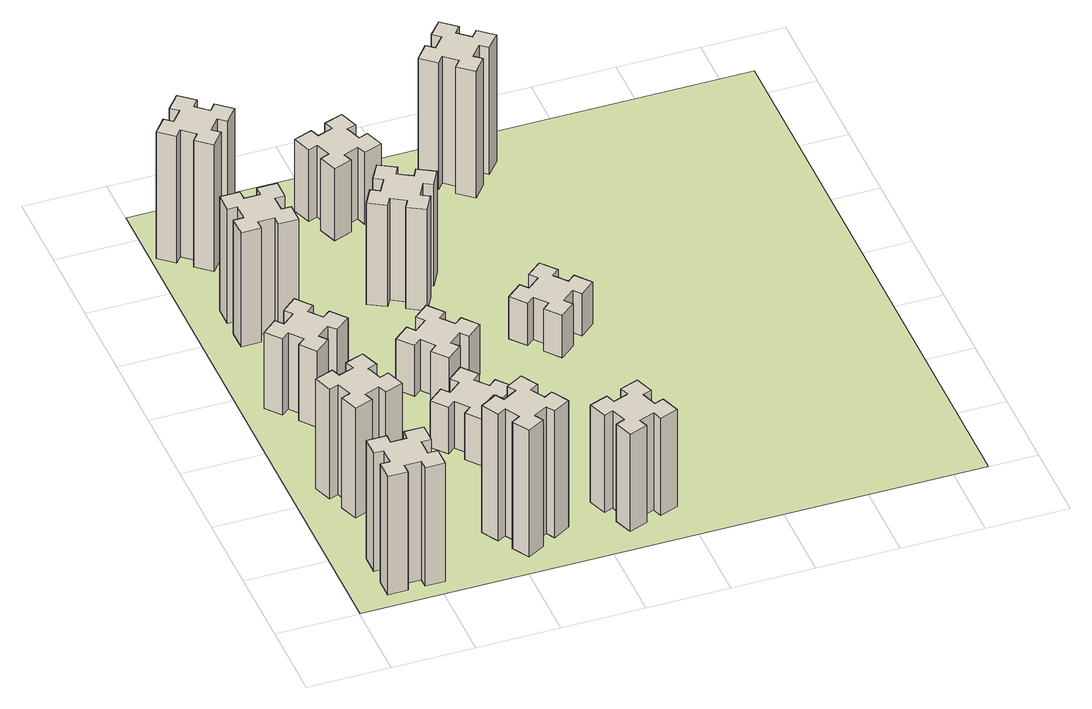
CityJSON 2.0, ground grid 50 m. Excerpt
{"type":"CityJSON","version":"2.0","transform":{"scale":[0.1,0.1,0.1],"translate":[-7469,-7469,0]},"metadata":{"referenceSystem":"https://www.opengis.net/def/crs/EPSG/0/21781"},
"CityObjects":{
"building1":{"type":"Building","attributes":{"class":"1000","function":"1000","usage":"1000","yearOfConstruction":2016,"roofType":"1000","measuredHeight":84,"storeysAboveGround":30,"storeysBelowGround":0},"geometry":[{"type":"Solid","lod":"1","boundaries":[[[[0,1,2,3,4,5,6,7,8,9,10,11,12,13,14,15,16,17,18,19]],[[17,16,20,21]],[[16,15,22,20]],[[15,14,23,22]],[[14,13,24,23]],[[13,12,25,24]],[[12,11,26,25]],[[11,10,27,26]],[[10,9,28,27]],[[9,8,29,28]],[[8,7,30,29]],[[7,6,31,30]],[[6,5,32,31]],[[5,4,33,32]],[[4,3,34,33]],[[3,2,35,34]],[[2,1,36,35]],[[1,0,37,36]],[[0,19,38,37]],[[19,18,39,38]],[[18,17,21,39]],[[24,25,26,27,28,29,30,31,32,33,34,35,36,37,38,39,21,20,22,23]]]]}]},
"building2":{"type":"Building","attributes":{"class":"1000","function":"1000","usage":"1000","yearOfConstruction":2016,"roofType":"1000","measuredHeight":78,"storeysAboveGround":30,"storeysBelowGround":0},"geometry":[{"type":"Solid","lod":"1","boundaries":[[[[40,41,42,43,44,45,46,47,48,49,50,51,52,53,54,55,56,57,58,59]],[[57,56,60,61]],[[56,55,62,60]],[[55,54,63,62]],[[54,53,64,63]],[[53,52,65,64]],[[52,51,66,65]],[[51,50,67,66]],[[50,49,68,67]],[[49,48,69,68]],[[48,47,70,69]],[[47,46,71,70]],[[46,45,72,71]],[[45,44,73,72]],[[44,43,74,73]],[[43,42,75,74]],[[42,41,76,75]],[[41,40,77,76]],[[40,59,78,77]],[[59,58,79,78]],[[58,57,61,79]],[[64,65,66,67,68,69,70,71,72,73,74,75,76,77,78,79,61,60,62,63]]]]}]},
"building3":{"type":"Building","attributes":{"class":"1000","function":"1000","usage":"1000","yearOfConstruction":2016,"roofType":"1000","measuredHeight":54,"storeysAboveGround":30,"storeysBelowGround":0},"geometry":[{"type":"Solid","lod":"1","boundaries":[[[[80,81,82,83,84,85,86,87,88,89,90,91,92,93,94,95,96,97,98,99]],[[97,96,100,101]],[[96,95,102,100]],[[95,94,103,102]],[[94,93,104,103]],[[93,92,105,104]],[[92,91,106,105]],[[91,90,107,106]],[[90,89,108,107]],[[89,88,109,108]],[[88,87,110,109]],[[87,86,111,110]],[[86,85,112,111]],[[85,84,113,112]],[[84,83,114,113]],[[83,82,115,114]],[[82,81,116,115]],[[81,80,117,116]],[[80,99,118,117]],[[99,98,119,118]],[[98,97,101,119]],[[104,105,106,107,108,109,110,111,112,113,114,115,116,117,118,119,101,100,102,103]]]]}]},
"building4":{"type":"Building","attributes":{"class":"1000","function":"1000","usage":"1000","yearOfConstruction":2016,"roofType":"1000","measuredHeight":81,"storeysAboveGround":30,"storeysBelowGround":0},"geometry":[{"type":"Solid","lod":"1","boundaries":[[[[120,121,122,123,124,125,126,127,128,129,130,131,132,133,134,135,136,137,138,139]],[[137,136,140,141]],[[136,135,142,140]],[[135,134,143,142]],[[134,133,144,143]],[[133,132,145,144]],[[132,131,146,145]],[[131,130,147,146]],[[130,129,148,147]],[[129,128,149,148]],[[128,127,150,149]],[[127,126,151,150]],[[126,125,152,151]],[[125,124,153,152]],[[124,123,154,153]],[[123,122,155,154]],[[122,121,156,155]],[[121,120,157,156]],[[120,139,158,157]],[[139,138,159,158]],[[138,137,141,159]],[[144,145,146,147,148,149,150,151,152,153,154,155,156,157,158,159,141,140,142,143]]]]}]},
"building5":{"type":"Building","attributes":{"class":"1000","function":"1000","usage":"1000","yearOfConstruction":2016,"roofType":"1000","measuredHeight":90,"storeysAboveGround":30,"storeysBelowGround":0},"geometry":[{"type":"Solid","lod":"1","boundaries":[[[[160,161,162,163,164,165,166,167,168,169,170,171,172,173,174,175,176,177,178,179]],[[177,176,180,181]],[[176,175,182,180]],[[175,174,183,182]],[[174,173,184,183]],[[173,172,185,184]],[[172,171,186,185]],[[171,170,187,186]],[[170,169,188,187]],[[169,168,189,188]],[[168,167,190,189]],[[167,166,191,190]],[[166,165,192,191]],[[165,164,193,192]],[[164,163,194,193]],[[163,162,195,194]],[[162,161,196,195]],[[161,160,197,196]],[[160,179,198,197]],[[179,178,199,198]],[[178,177,181,199]],[[184,185,186,187,188,189,190,191,192,193,194,195,196,197,198,199,181,180,182,183]]]]}]},
"building6":{"type":"Building","attributes":{"class":"1000","function":"1000","usage":"1000","yearOfConstruction":2016,"roofType":"1000","measuredHeight":90,"storeysAboveGround":30,"storeysBelowGround":0},"geometry":[{"type":"Solid","lod":"1","boundaries":[[[[200,201,202,203,204,205,206,207,208,209,210,211,212,213,214,215,216,217,218,219]],[[217,216,220,221]],[[216,215,222,220]],[[215,214,223,222]],[[214,213,224,223]],[[213,212,225,224]],[[212,211,226,225]],[[211,210,227,226]],[[210,209,228,227]],[[209,208,229,228]],[[208,207,230,229]],[[207,206,231,230]],[[206,205,232,231]],[[205,204,233,232]],[[204,203,234,233]],[[203,202,235,234]],[[202,201,236,235]],[[201,200,237,236]],[[200,219,238,237]],[[219,218,239,238]],[[218,217,221,239]],[[224,225,226,227,228,229,230,231,232,233,234,235,236,237,238,239,221,220,222,223]]]]}]},
"building7":{"type":"Building","attributes":{"class":"1000","function":"1000","usage":"1000","yearOfConstruction":2016,"roofType":"1000","measuredHeight":33,"storeysAboveGround":30,"storeysBelowGround":0},"geometry":[{"type":"Solid","lod":"1","boundaries":[[[[240,241,242,243,244,245,246,247,248,249,250,251,252,253,254,255,256,257,258,259]],[[257,256,260,261]],[[256,255,262,260]],[[255,254,263,262]],[[254,253,264,263]],[[253,252,265,264]],[[252,251,266,265]],[[251,250,267,266]],[[250,249,268,267]],[[249,248,269,268]],[[248,247,270,269]],[[247,246,271,270]],[[246,245,272,271]],[[245,244,273,272]],[[244,243,274,273]],[[243,242,275,274]],[[242,241,276,275]],[[241,240,277,276]],[[240,259,278,277]],[[259,258,279,278]],[[258,257,261,279]],[[264,265,266,267,268,269,270,271,272,273,274,275,276,277,278,279,261,260,262,263]]]]}]},
"building8":{"type":"Building","attributes":{"class":"1000","function":"1000","usage":"1000","yearOfConstruction":2016,"roofType":"1000","measuredHeight":36,"storeysAboveGround":30,"storeysBelowGround":0},"geometry":[{"type":"Solid","lod":"1","boundaries":[[[[280,281,282,283,284,285,286,287,288,289,290,291,292,293,294,295,296,297,298,299]],[[297,296,300,301]],[[296,295,302,300]],[[295,294,303,302]],[[294,293,304,303]],[[293,292,305,304]],[[292,291,306,305]],[[291,290,307,306]],[[290,289,308,307]],[[289,288,309,308]],[[288,287,310,309]],[[287,286,311,310]],[[286,285,312,311]],[[285,284,313,312]],[[284,283,314,313]],[[283,282,315,314]],[[282,281,316,315]],[[281,280,317,316]],[[280,299,318,317]],[[299,298,319,318]],[[298,297,301,319]],[[304,305,306,307,308,309,310,311,312,313,314,315,316,317,318,319,301,300,302,303]]]]}]},
"building9":{"type":"Building","attributes":{"class":"1000","function":"1000","usage":"1000","yearOfConstruction":2016,"roofType":"1000","measuredHeight":69,"storeysAboveGround":30,"storeysBelowGround":0},"geometry":[{"type":"Solid","lod":"1","boundaries":[[[[320,321,322,323,324,325,326,327,328,329,330,331,332,333,334,335,336,337,338,339]],[[337,336,340,341]],[[336,335,342,340]],[[335,334,343,342]],[[334,333,344,343]],[[333,332,345,344]],[[332,331,346,345]],[[331,330,347,346]],[[330,329,348,347]],[[329,328,349,348]],[[328,327,350,349]],[[327,326,351,350]],[[326,325,352,351]],[[325,324,353,352]],[[324,323,354,353]],[[323,322,355,354]],[[322,321,356,355]],[[321,320,357,356]],[[320,339,358,357]],[[339,338,359,358]],[[338,337,341,359]],[[344,345,346,347,348,349,350,351,352,353,354,355,356,357,358,359,341,340,342,343]]]]}]},
"building10":{"type":"Building","attributes":{"class":"1000","function":"1000","usage":"1000","yearOfConstruction":2016,"roofType":"1000","measuredHeight":72,"storeysAboveGround":30,"storeysBelowGround":0},"geometry":[{"type":"Solid","lod":"1","boundaries":[[[[360,361,362,363,364,365,366,367,368,369,370,371,372,373,374,375,376,377,378,379]],[[377,376,380,381]],[[376,375,382,380]],[[375,374,383,382]],[[374,373,384,383]],[[373,372,385,384]],[[372,371,386,385]],[[371,370,387,386]],[[370,369,388,387]],[[369,368,389,388]],[[368,367,390,389]],[[367,366,391,390]],[[366,365,392,391]],[[365,364,393,392]],[[364,363,394,393]],[[363,362,395,394]],[[362,361,396,395]],[[361,360,397,396]],[[360,379,398,397]],[[379,378,399,398]],[[378,377,381,399]],[[384,385,386,387,388,389,390,391,392,393,394,395,396,397,398,399,381,380,382,383]]]]}]},
"building11":{"type":"Building","attributes":{"class":"1000","function":"1000","usage":"1000","yearOfConstruction":2016,"roofType":"1000","measuredHeight":51,"storeysAboveGround":30,"storeysBelowGround":0},"geometry":[{"type":"Solid","lod":"1","boundaries":[[[[400,401,402,403,404,405,406,407,408,409,410,411,412,413,414,415,416,417,418,419]],[[417,416,420,421]],[[416,415,422,420]],[[415,414,423,422]],[[414,413,424,423]],[[413,412,425,424]],[[412,411,426,425]],[[411,410,427,426]],[[410,409,428,427]],[[409,408,429,428]],[[408,407,430,429]],[[407,406,431,430]],[[406,405,432,431]],[[405,404,433,432]],[[404,403,434,433]],[[403,402,435,434]],[[402,401,436,435]],[[401,400,437,436]],[[400,419,438,437]],[[419,418,439,438]],[[418,417,421,439]],[[424,425,426,427,428,429,430,431,432,433,434,435,436,437,438,439,421,420,422,423]]]]}]},
"building12":{"type":"Building","attributes":{"class":"1000","function":"1000","usage":"1000","yearOfConstruction":2016,"roofType":"1000","measuredHeight":30,"storeysAboveGround":30,"storeysBelowGround":0},"geometry":[{"type":"Solid","lod":"1","boundaries":[[[[440,441,442,443,444,445,446,447,448,449,450,451,452,453,454,455,456,457,458,459]],[[457,456,460,461]],[[456,455,462,460]],[[455,454,463,462]],[[454,453,464,463]],[[453,452,465,464]],[[452,451,466,465]],[[451,450,467,466]],[[450,449,468,467]],[[449,448,469,468]],[[448,447,470,469]],[[447,446,471,470]],[[446,445,472,471]],[[445,444,473,472]],[[444,443,474,473]],[[443,442,475,474]],[[442,441,476,475]],[[441,440,477,476]],[[440,459,478,477]],[[459,458,479,478]],[[458,457,461,479]],[[464,465,466,467,468,469,470,471,472,473,474,475,476,477,478,479,461,460,462,463]]]]}]},
"building13":{"type":"Building","attributes":{"class":"1000","function":"1000","usage":"1000","yearOfConstruction":2016,"roofType":"1000","measuredHeight":90,"storeysAboveGround":30,"storeysBelowGround":0},"geometry":[{"type":"Solid","lod":"1","boundaries":[[[[480,481,482,483,484,485,486,487,488,489,490,491,492,493,494,495,496,497,498,499]],[[497,496,500,501]],[[496,495,502,500]],[[495,494,503,502]],[[494,493,504,503]],[[493,492,505,504]],[[492,491,506,505]],[[491,490,507,506]],[[490,489,508,507]],[[489,488,509,508]],[[488,487,510,509]],[[487,486,511,510]],[[486,485,512,511]],[[485,484,513,512]],[[484,483,514,513]],[[483,482,515,514]],[[482,481,516,515]],[[481,480,517,516]],[[480,499,518,517]],[[499,498,519,518]],[[498,497,501,519]],[[504,505,506,507,508,509,510,511,512,513,514,515,516,517,518,519,501,500,502,503]]]]}]},
"landuse1":{"type":"LandUse","attributes":{"name":"plot1","function":"1010"},"geometry":[{"type":"MultiSurface","lod":"1","boundaries":[[[520,521,522,523]]]}]}
},
"vertices":[
[265,325,0],[265,225,0],[205,225,0],[205,105,0],[325,105,0],[325,165,0],[425,165,0],[425,105,0],[545,105,0],[545,225,0],[485,225,0],[485,325,0],[545,325,0],[545,445,0],[425,445,0],[425,385,0],[325,385,0],[325,445,0],[205,445,0],[205,325,0],[325,385,840],[325,445,840],[425,385,840],[425,445,840],[545,445,840],[545,325,840],[485,325,840],[485,225,840],[545,225,840],[545,105,840],[425,105,840],[425,165,840],[325,165,840],[325,105,840],[205,105,840],[205,225,840],[265,225,840],[265,325,840],[205,325,840],[205,445,840],
[255,1025,0],[289,931,0],[233,910,0],[274,797,0],[387,839,0],[366,895,0],[460,929,0],[480,873,0],[593,914,0],[552,1027,0],[496,1006,0],[462,1100,0],[518,1120,0],[477,1233,0],[364,1192,0],[385,1136,0],[291,1102,0],[270,1158,0],[157,1117,0],[199,1004,0],[291,1102,780],[270,1158,780],[385,1136,780],[364,1192,780],[477,1233,780],[518,1120,780],[462,1100,780],[496,1006,780],[552,1027,780],[593,914,780],[480,873,780],[460,929,780],[366,895,780],[387,839,780],[274,797,780],[233,910,780],[289,931,780],[255,1025,780],[199,1004,780],[157,1117,780],
[492,1888,0],[427,1964,0],[473,2003,0],[396,2095,0],[304,2018,0],[343,1972,0],[266,1907,0],[228,1953,0],[136,1876,0],[213,1784,0],[259,1823,0],[323,1746,0],[277,1708,0],[354,1616,0],[446,1693,0],[408,1739,0],[484,1803,0],[523,1757,0],[615,1834,0],[538,1926,0],[484,1803,540],[523,1757,540],[408,1739,540],[446,1693,540],[354,1616,540],[277,1708,540],[323,1746,540],[259,1823,540],[213,1784,540],[136,1876,540],[228,1953,540],[266,1907,540],[343,1972,540],[304,2018,540],[396,2095,540],[473,2003,540],[427,1964,540],[492,1888,540],[538,1926,540],[615,1834,540],
[485,2545,0],[485,2645,0],[545,2645,0],[545,2765,0],[425,2765,0],[425,2705,0],[325,2705,0],[325,2765,0],[205,2765,0],[205,2645,0],[265,2645,0],[265,2545,0],[205,2545,0],[205,2425,0],[325,2425,0],[325,2485,0],[425,2485,0],[425,2425,0],[545,2425,0],[545,2545,0],[425,2485,810],[425,2425,810],[325,2485,810],[325,2425,810],[205,2425,810],[205,2545,810],[265,2545,810],[265,2645,810],[205,2645,810],[205,2765,810],[325,2765,810],[325,2705,810],[425,2705,810],[425,2765,810],[545,2765,810],[545,2645,810],[485,2645,810],[485,2545,810],[545,2545,810],[545,2425,810],
[1127,255,0],[1214,305,0],[1244,253,0],[1348,313,0],[1288,417,0],[1236,387,0],[1186,474,0],[1238,504,0],[1178,608,0],[1074,548,0],[1104,496,0],[1017,446,0],[987,498,0],[883,438,0],[943,334,0],[995,364,0],[1045,277,0],[993,247,0],[1053,143,0],[1157,203,0],[1045,277,900],[993,247,900],[995,364,900],[943,334,900],[883,438,900],[987,498,900],[1017,446,900],[1104,496,900],[1074,548,900],[1178,608,900],[1238,504,900],[1186,474,900],[1236,387,900],[1288,417,900],[1348,313,900],[1244,253,900],[1214,305,900],[1127,255,900],[1157,203,900],[1053,143,900],
[384,3387,0],[308,3452,0],[346,3498,0],[254,3575,0],[177,3483,0],[223,3444,0],[159,3368,0],[113,3406,0],[36,3314,0],[128,3237,0],[166,3283,0],[243,3219,0],[204,3173,0],[296,3096,0],[373,3188,0],[327,3226,0],[392,3303,0],[438,3264,0],[515,3356,0],[423,3433,0],[392,3303,900],[438,3264,900],[327,3226,900],[373,3188,900],[296,3096,900],[204,3173,900],[243,3219,900],[166,3283,900],[128,3237,900],[36,3314,900],[113,3406,900],[159,3368,900],[223,3444,900],[177,3483,900],[254,3575,900],[346,3498,900],[308,3452,900],[384,3387,900],[423,3433,900],[515,3356,900],
[1083,1332,0],[1006,1267,0],[968,1313,0],[876,1236,0],[953,1144,0],[999,1183,0],[1063,1106,0],[1017,1068,0],[1094,976,0],[1186,1053,0],[1148,1099,0],[1224,1163,0],[1263,1117,0],[1355,1194,0],[1278,1286,0],[1232,1248,0],[1167,1324,0],[1213,1363,0],[1136,1455,0],[1044,1378,0],[1167,1324,330],[1213,1363,330],[1232,1248,330],[1278,1286,330],[1355,1194,330],[1263,1117,330],[1224,1163,330],[1148,1099,330],[1186,1053,330],[1094,976,330],[1017,1068,330],[1063,1106,330],[999,1183,330],[953,1144,330],[876,1236,330],[968,1313,330],[1006,1267,330],[1083,1332,330],[1044,1378,330],[1136,1455,330],
[1083,1872,0],[1006,1807,0],[968,1853,0],[876,1776,0],[953,1684,0],[999,1723,0],[1063,1646,0],[1017,1608,0],[1094,1516,0],[1186,1593,0],[1148,1639,0],[1224,1703,0],[1263,1657,0],[1355,1734,0],[1278,1826,0],[1232,1788,0],[1167,1864,0],[1213,1903,0],[1136,1995,0],[1044,1918,0],[1167,1864,360],[1213,1903,360],[1232,1788,360],[1278,1826,360],[1355,1734,360],[1263,1657,360],[1224,1703,360],[1148,1639,360],[1186,1593,360],[1094,1516,360],[1017,1608,360],[1063,1646,360],[999,1723,360],[953,1684,360],[876,1776,360],[968,1853,360],[1006,1807,360],[1083,1872,360],[1044,1918,360],[1136,1995,360],
[1765,496,0],[1671,462,0],[1650,518,0],[1537,477,0],[1579,364,0],[1635,385,0],[1669,291,0],[1613,270,0],[1654,157,0],[1767,199,0],[1746,255,0],[1840,289,0],[1860,233,0],[1973,274,0],[1932,387,0],[1876,366,0],[1842,460,0],[1898,480,0],[1857,593,0],[1744,552,0],[1842,460,690],[1898,480,690],[1876,366,690],[1932,387,690],[1973,274,690],[1860,233,690],[1840,289,690],[1746,255,690],[1767,199,690],[1654,157,690],[1613,270,690],[1669,291,690],[1635,385,690],[1579,364,690],[1537,477,690],[1650,518,690],[1671,462,690],[1765,496,690],[1744,552,690],[1857,593,690],
[1314,2666,0],[1227,2716,0],[1257,2768,0],[1153,2828,0],[1093,2724,0],[1145,2694,0],[1095,2607,0],[1043,2637,0],[983,2533,0],[1087,2473,0],[1117,2525,0],[1204,2475,0],[1174,2423,0],[1278,2363,0],[1338,2467,0],[1286,2497,0],[1336,2584,0],[1388,2554,0],[1448,2658,0],[1344,2718,0],[1336,2584,720],[1388,2554,720],[1286,2497,720],[1338,2467,720],[1278,2363,720],[1174,2423,720],[1204,2475,720],[1117,2525,720],[1087,2473,720],[983,2533,720],[1043,2637,720],[1095,2607,720],[1145,2694,720],[1093,2724,720],[1153,2828,720],[1257,2768,720],[1227,2716,720],[1314,2666,720],[1344,2718,720],[1448,2658,720],
[1125,3456,0],[1031,3422,0],[1010,3478,0],[897,3437,0],[939,3324,0],[995,3345,0],[1029,3251,0],[973,3230,0],[1014,3117,0],[1127,3159,0],[1106,3215,0],[1200,3249,0],[1220,3193,0],[1333,3234,0],[1292,3347,0],[1236,3326,0],[1202,3420,0],[1258,3440,0],[1217,3553,0],[1104,3512,0],[1202,3420,510],[1258,3440,510],[1236,3326,510],[1292,3347,510],[1333,3234,510],[1220,3193,510],[1200,3249,510],[1106,3215,510],[1127,3159,510],[1014,3117,510],[973,3230,510],[1029,3251,510],[995,3345,510],[939,3324,510],[897,3437,510],[1010,3478,510],[1031,3422,510],[1125,3456,510],[1104,3512,510],[1217,3553,510],
[1972,1988,0],[1907,2064,0],[1953,2103,0],[1876,2195,0],[1784,2118,0],[1823,2072,0],[1746,2007,0],[1708,2053,0],[1616,1976,0],[1693,1884,0],[1739,1923,0],[1803,1846,0],[1757,1808,0],[1834,1716,0],[1926,1793,0],[1888,1839,0],[1964,1903,0],[2003,1857,0],[2095,1934,0],[2018,2026,0],[1964,1903,300],[2003,1857,300],[1888,1839,300],[1926,1793,300],[1834,1716,300],[1757,1808,300],[1803,1846,300],[1739,1923,300],[1693,1884,300],[1616,1976,300],[1708,2053,300],[1746,2007,300],[1823,2072,300],[1784,2118,300],[1876,2195,300],[1953,2103,300],[1907,2064,300],[1972,1988,300],[2018,2026,300],[2095,1934,300],
[1746,3383,0],[1823,3319,0],[1784,3273,0],[1876,3196,0],[1953,3288,0],[1907,3326,0],[1972,3403,0],[2018,3364,0],[2095,3456,0],[2003,3533,0],[1964,3487,0],[1888,3552,0],[1926,3598,0],[1834,3675,0],[1757,3583,0],[1803,3544,0],[1739,3468,0],[1693,3506,0],[1616,3414,0],[1708,3337,0],[1739,3468,900],[1693,3506,900],[1803,3544,900],[1757,3583,900],[1834,3675,900],[1926,3598,900],[1888,3552,900],[1964,3487,900],[2003,3533,900],[2095,3456,900],[2018,3364,900],[1972,3403,900],[1907,3326,900],[1953,3288,900],[1876,3196,900],[1784,3273,900],[1823,3319,900],[1746,3383,900],[1708,3337,900],[1616,3414,900],
[5,3705,0],[3705,3705,0],[3705,5,0],[5,5,0]
]}
